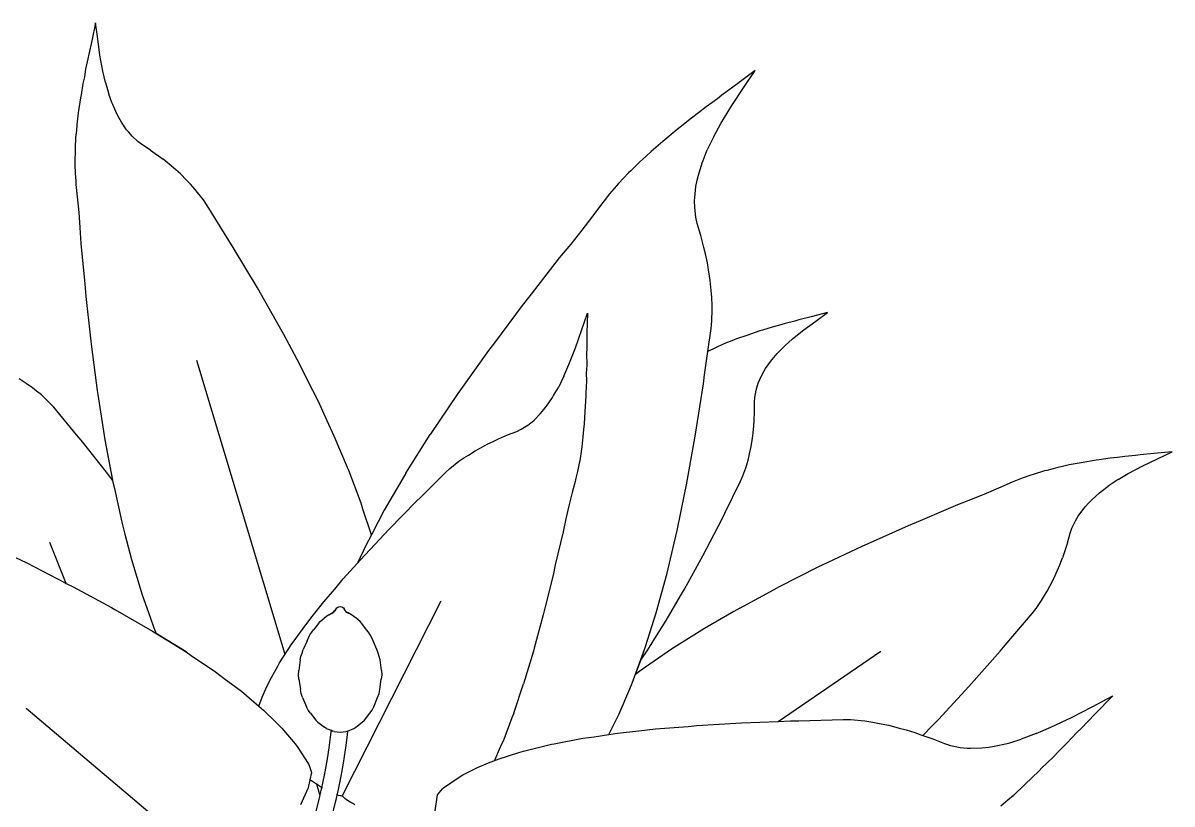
# Model space of a CAD drawing. Header units: metres. Extents: x 244.4 to 340.3, y -4.1 to 64.3.
# Drawn here: x 250.6926 to 251.1554, y 49.5479 to 49.8626 of the extents above; entities that cross this region are included whole.
import ezdxf

# ---------------------------------------------------------------- set-up
doc = ezdxf.new("R2010")
doc.units = ezdxf.units.M
doc.layers.add('Edges', color=7, linetype='Continuous')

msp = doc.modelspace()

# ---------------------------------------------------------------- linework, layer by layer
at = {"layer": 'Edges'}
for p, q in [((250.72186, 49.86256), (250.72032, 49.85542)), ((250.72268, 49.85613), (250.72186, 49.86256)), ((250.72032, 49.85542), (250.71907, 49.84996)), ((250.72361, 49.84963), (250.72268, 49.85613)), ((250.71877, 49.84818), (250.71781, 49.84397)), ((250.71907, 49.84996), (250.71877, 49.84818)), ((250.72479, 49.84315), (250.72361, 49.84963)), ((250.71781, 49.84397), (250.71731, 49.8409)), ((250.98751, 49.84341), (250.97991, 49.83771)), ((250.98275, 49.83639), (250.98751, 49.84341)), ((250.71731, 49.8409), (250.7167, 49.83812)), ((250.72585, 49.83852), (250.72479, 49.84315)), ((250.7167, 49.83812), (250.71599, 49.83363)), ((250.72585, 49.83852), (250.72719, 49.83389)), ((250.97991, 49.83771), (250.97406, 49.83349)), ((250.97808, 49.8293), (250.98275, 49.83639)), ((250.71574, 49.83241), (250.71489, 49.82641)), ((250.71599, 49.83363), (250.71574, 49.83241)), ((250.72842, 49.83047), (250.72719, 49.83389)), ((250.72872, 49.82965), (250.72842, 49.83047)), ((250.73042, 49.82589), (250.72872, 49.82965)), ((250.97227, 49.83202), (250.96778, 49.8288)), ((250.97406, 49.83349), (250.97227, 49.83202)), ((250.71489, 49.82641), (250.71428, 49.82155)), ((250.73122, 49.82443), (250.73042, 49.82589)), ((250.9647, 49.8263), (250.96178, 49.82419)), ((250.96778, 49.8288), (250.9647, 49.8263)), ((250.9737, 49.82211), (250.97808, 49.8293)), ((250.71428, 49.82155), (250.71412, 49.8193)), ((250.7323, 49.82253), (250.73122, 49.82443)), ((250.73435, 49.81955), (250.7323, 49.82253)), ((250.95733, 49.82056), (250.95606, 49.81963)), ((250.96178, 49.82419), (250.95733, 49.82056)), ((250.9708, 49.81685), (250.9737, 49.82211)), ((250.71381, 49.81637), (250.71363, 49.81231)), ((250.71412, 49.8193), (250.71381, 49.81637)), ((250.73503, 49.81873), (250.73435, 49.81955)), ((250.73654, 49.81701), (250.73503, 49.81873)), ((250.73888, 49.81484), (250.73654, 49.81701)), ((250.95606, 49.81963), (250.95024, 49.81476)), ((250.9708, 49.81685), (250.96819, 49.8114)), ((250.71355, 49.81132), (250.71348, 49.8065)), ((250.71363, 49.81231), (250.71355, 49.81132)), ((250.74053, 49.8136), (250.73888, 49.81484)), ((250.74399, 49.81135), (250.74053, 49.8136)), ((250.74399, 49.81135), (250.74908, 49.80764)), ((250.95024, 49.81476), (250.94562, 49.81081)), ((250.9665, 49.80718), (250.96819, 49.8114)), ((250.71348, 49.8065), (250.71352, 49.8055)), ((250.75149, 49.80572), (250.74908, 49.80764)), ((250.94089, 49.80647), (250.93736, 49.80296)), ((250.9436, 49.80888), (250.94089, 49.80647)), ((250.94562, 49.81081), (250.9436, 49.80888)), ((250.96611, 49.80617), (250.9665, 49.80718)), ((250.71352, 49.8055), (250.71359, 49.8019)), ((250.71359, 49.8019), (250.71383, 49.7989)), ((250.75327, 49.80415), (250.75149, 49.80572)), ((250.756, 49.80172), (250.75327, 49.80415)), ((250.75845, 49.79926), (250.756, 49.80172)), ((250.93648, 49.80213), (250.93246, 49.79789)), ((250.93736, 49.80296), (250.93648, 49.80213)), ((250.9646, 49.8013), (250.96611, 49.80617)), ((250.71383, 49.7989), (250.71392, 49.79746)), ((250.71392, 49.79746), (250.71446, 49.79251)), ((250.76008, 49.79759), (250.75845, 49.79926)), ((250.76194, 49.79549), (250.76008, 49.79759)), ((250.93246, 49.79789), (250.93168, 49.79697)), ((250.96361, 49.79668), (250.96415, 49.79929)), ((250.96415, 49.79929), (250.9646, 49.8013)), ((250.71446, 49.79251), (250.71504, 49.78624)), ((250.76288, 49.79431), (250.76194, 49.79549)), ((250.76527, 49.79125), (250.76288, 49.79431)), ((250.92883, 49.79374), (250.92662, 49.7909)), ((250.93168, 49.79697), (250.92883, 49.79374)), ((250.96311, 49.79227), (250.96361, 49.79668)), ((250.76676, 49.78906), (250.76527, 49.79125)), ((250.77555, 49.77489), (250.76676, 49.78906)), ((250.92555, 49.78958), (250.92206, 49.78485)), ((250.92662, 49.7909), (250.92555, 49.78958)), ((250.96308, 49.79096), (250.96311, 49.79227)), ((250.96312, 49.78818), (250.96308, 49.79096)), ((250.96358, 49.78431), (250.96312, 49.78818)), ((250.71504, 49.78624), (250.71553, 49.7801)), ((250.92206, 49.78485), (250.91761, 49.77903)), ((250.96415, 49.78183), (250.96358, 49.78431)), ((250.71553, 49.7801), (250.71595, 49.77371)), ((250.91761, 49.77903), (250.91321, 49.7735)), ((250.96562, 49.777), (250.96415, 49.78183)), ((250.7773, 49.77215), (250.77555, 49.77489)), ((250.96683, 49.77215), (250.96562, 49.777)), ((250.71595, 49.77371), (250.71748, 49.75747)), ((250.78705, 49.7558), (250.7773, 49.77215)), ((250.91321, 49.7735), (250.90859, 49.7679)), ((250.9675, 49.76956), (250.96683, 49.77215)), ((250.96826, 49.76592), (250.9675, 49.76956)), ((250.90859, 49.7679), (250.89729, 49.75329)), ((250.9687, 49.76311), (250.96826, 49.76592)), ((250.96939, 49.7588), (250.9687, 49.76311)), ((250.71748, 49.75747), (250.7179, 49.7523)), ((250.79596, 49.74016), (250.78705, 49.7558)), ((250.96978, 49.75471), (250.96939, 49.7588)), ((250.7179, 49.7523), (250.71979, 49.73557)), ((250.89729, 49.75329), (250.89367, 49.74876)), ((250.97002, 49.75199), (250.96978, 49.75471)), ((250.97014, 49.74872), (250.97002, 49.75199)), ((250.89367, 49.74876), (250.88244, 49.73368)), ((250.97002, 49.74251), (250.97012, 49.74696)), ((250.97012, 49.74696), (250.97014, 49.74872)), ((250.91752, 49.73863), (250.9199, 49.74568)), ((250.9199, 49.74568), (250.91972, 49.73752)), ((250.96973, 49.73951), (250.97002, 49.74251)), ((250.9996, 49.7415), (250.99689, 49.74066)), ((251.00346, 49.74245), (250.9996, 49.7415)), ((251.00504, 49.74295), (251.00346, 49.74245)), ((251.01006, 49.74417), (251.00504, 49.74295)), ((251.0071, 49.73895), (251.01184, 49.74246)), ((251.0166, 49.74588), (251.01006, 49.74417)), ((251.01184, 49.74246), (251.0166, 49.74588)), ((250.79762, 49.737), (250.79596, 49.74016)), ((250.80408, 49.725), (250.79762, 49.737)), ((250.91509, 49.73169), (250.91752, 49.73863)), ((250.91972, 49.73752), (250.91971, 49.73139)), ((250.96841, 49.73018), (250.96973, 49.73951)), ((250.98931, 49.73847), (250.9841, 49.73671)), ((250.99041, 49.73876), (250.98931, 49.73847)), ((250.99436, 49.74002), (250.99041, 49.73876)), ((250.99689, 49.74066), (250.99436, 49.74002)), ((251.00252, 49.73524), (251.0071, 49.73895)), ((250.71979, 49.73557), (250.72016, 49.73202)), ((250.88244, 49.73368), (250.88004, 49.73056)), ((250.97559, 49.73352), (250.97229, 49.73202)), ((250.97806, 49.73446), (250.97559, 49.73352)), ((250.97993, 49.73524), (250.97806, 49.73446)), ((250.9841, 49.73671), (250.97993, 49.73524)), ((250.99937, 49.73242), (250.99637, 49.72938)), ((250.99937, 49.73242), (251.00252, 49.73524)), ((250.72016, 49.73202), (250.72252, 49.71447)), ((250.88004, 49.73056), (250.86875, 49.7147)), ((250.91249, 49.72495), (250.91509, 49.73169)), ((250.91971, 49.73139), (250.91959, 49.72941)), ((250.91959, 49.72941), (250.91962, 49.72476)), ((250.96707, 49.72075), (250.96841, 49.73018)), ((250.97147, 49.73168), (250.96841, 49.73018)), ((250.97229, 49.73202), (250.97147, 49.73168)), ((250.99428, 49.72692), (250.99637, 49.72938)), ((250.79816, 49.60817), (250.76266, 49.72651)), ((250.8072, 49.71868), (250.80408, 49.725)), ((250.91047, 49.72027), (250.91249, 49.72495)), ((250.91962, 49.72476), (250.91946, 49.72141)), ((250.99093, 49.72208), (250.99168, 49.72335)), ((250.99168, 49.72335), (250.99379, 49.72633)), ((250.99379, 49.72633), (250.99428, 49.72692)), ((250.69392, 49.71736), (250.69113, 49.71913)), ((250.81142, 49.71031), (250.8072, 49.71868)), ((250.91047, 49.72027), (250.90821, 49.71572)), ((250.91948, 49.71841), (250.91925, 49.7136)), ((250.91946, 49.72141), (250.91948, 49.71841)), ((250.96663, 49.71712), (250.96707, 49.72075)), ((250.98868, 49.71744), (250.98999, 49.72039)), ((250.98999, 49.72039), (250.99093, 49.72208)), ((250.69643, 49.71553), (250.69392, 49.71736)), ((250.69809, 49.71428), (250.69643, 49.71553)), ((250.7, 49.71269), (250.69809, 49.71428)), ((250.72252, 49.71447), (250.72273, 49.71281)), ((250.86875, 49.7147), (250.86768, 49.71324)), ((250.90631, 49.71241), (250.90821, 49.71572)), ((250.96331, 49.69604), (250.96663, 49.71712)), ((250.98731, 49.7117), (250.98781, 49.71456)), ((250.98781, 49.71456), (250.98838, 49.71653)), ((250.98838, 49.71653), (250.98868, 49.71744)), ((250.70098, 49.71179), (250.7, 49.71269)), ((250.70344, 49.70945), (250.70098, 49.71179)), ((250.70499, 49.70774), (250.70344, 49.70945)), ((250.72273, 49.71281), (250.72563, 49.69465)), ((250.81576, 49.70084), (250.81142, 49.71031)), ((250.86768, 49.71324), (250.85657, 49.69675)), ((250.90349, 49.70816), (250.90586, 49.71164)), ((250.90586, 49.71164), (250.90631, 49.71241)), ((250.91926, 49.7123), (250.91891, 49.70602)), ((250.91925, 49.7136), (250.91926, 49.7123)), ((250.98718, 49.7098), (250.98731, 49.7117)), ((250.98719, 49.70598), (250.98718, 49.7098)), ((250.71418, 49.69661), (250.70499, 49.70774)), ((250.89849, 49.7026), (250.90103, 49.70517)), ((250.90103, 49.70517), (250.90243, 49.70683)), ((250.90243, 49.70683), (250.90349, 49.70816)), ((250.91891, 49.70602), (250.91861, 49.70104)), ((250.98701, 49.70221), (250.98719, 49.70598)), ((250.81799, 49.69608), (250.81576, 49.70084)), ((250.89327, 49.6989), (250.89591, 49.70055)), ((250.89591, 49.70055), (250.89768, 49.70192)), ((250.89768, 49.70192), (250.89849, 49.7026)), ((250.91861, 49.70104), (250.91835, 49.69876)), ((250.98666, 49.69739), (250.98692, 49.70019)), ((250.98692, 49.70019), (250.98701, 49.70221)), ((250.716, 49.69447), (250.71418, 49.69661)), ((250.82326, 49.6835), (250.81799, 49.69608)), ((250.84673, 49.68114), (250.85657, 49.69675)), ((250.88412, 49.69495), (250.88772, 49.69657)), ((250.88772, 49.69657), (250.89144, 49.69802)), ((250.89144, 49.69802), (250.89327, 49.6989)), ((250.91813, 49.69582), (250.9176, 49.69181)), ((250.91835, 49.69876), (250.91813, 49.69582)), ((250.95983, 49.67646), (250.96331, 49.69604)), ((250.98588, 49.69199), (250.98635, 49.69526)), ((250.98635, 49.69526), (250.98666, 49.69739)), ((250.72619, 49.68164), (250.716, 49.69447)), ((250.72563, 49.69465), (250.72884, 49.67759)), ((250.72563, 49.69465), (250.7287, 49.67834)), ((250.87466, 49.69016), (250.87763, 49.69176)), ((250.87763, 49.69176), (250.87958, 49.69283)), ((250.87958, 49.69283), (250.8822, 49.69412)), ((250.8822, 49.69412), (250.88412, 49.69495)), ((250.91751, 49.69085), (250.9168, 49.68621)), ((250.9176, 49.69181), (250.91751, 49.69085)), ((250.98522, 49.68895), (250.98588, 49.69199)), ((250.86816, 49.68596), (250.87021, 49.68738)), ((250.87021, 49.68738), (250.87197, 49.68848)), ((250.87197, 49.68848), (250.87466, 49.69016)), ((250.9168, 49.68621), (250.91659, 49.68526)), ((250.98409, 49.68453), (250.98477, 49.68693)), ((250.98477, 49.68693), (250.98522, 49.68895)), ((251.12476, 49.6864), (251.1188, 49.68539)), ((251.12601, 49.68654), (251.12476, 49.6864)), ((251.1305, 49.68723), (251.12601, 49.68654)), ((251.13334, 49.68749), (251.1305, 49.68723)), ((251.13641, 49.68794), (251.13334, 49.68749)), ((251.14071, 49.68831), (251.13641, 49.68794)), ((251.1425, 49.68857), (251.14071, 49.68831)), ((251.14808, 49.68904), (251.1425, 49.68857)), ((251.14357, 49.68414), (251.14947, 49.687)), ((251.15535, 49.68974), (251.14808, 49.68904)), ((251.14947, 49.687), (251.15535, 49.68974)), ((250.7287, 49.67834), (250.72619, 49.68164)), ((250.82378, 49.68228), (250.82326, 49.6835)), ((250.82876, 49.66904), (250.82378, 49.68228)), ((250.85291, 49.67163), (250.86284, 49.68158)), ((250.86284, 49.68158), (250.8645, 49.6831)), ((250.8645, 49.6831), (250.86816, 49.68596)), ((250.91597, 49.6819), (250.91528, 49.67914)), ((250.91659, 49.68526), (250.91597, 49.6819)), ((250.98254, 49.68006), (250.98367, 49.68327)), ((250.98367, 49.68327), (250.98409, 49.68453)), ((251.10401, 49.68207), (251.0994, 49.68068)), ((251.10498, 49.68231), (251.10401, 49.68207)), ((251.1089, 49.68336), (251.10498, 49.68231)), ((251.11179, 49.68396), (251.1089, 49.68336)), ((251.11398, 49.68449), (251.11179, 49.68396)), ((251.1188, 49.68539), (251.11398, 49.68449)), ((251.13775, 49.68105), (251.14357, 49.68414)), ((250.72884, 49.67759), (250.72944, 49.67494)), ((250.8453, 49.67864), (250.8381, 49.66626)), ((250.84673, 49.68114), (250.8453, 49.67864)), ((250.91498, 49.67784), (250.91377, 49.67342)), ((250.91528, 49.67914), (250.91498, 49.67784)), ((250.9752, 49.66503), (250.98161, 49.67796)), ((250.98161, 49.67796), (250.98254, 49.68006)), ((251.09092, 49.67751), (251.08637, 49.67549)), ((251.09227, 49.67803), (251.09092, 49.67751)), ((251.09505, 49.67917), (251.09227, 49.67803)), ((251.09846, 49.68034), (251.09505, 49.67917)), ((251.0994, 49.68068), (251.09846, 49.68034)), ((251.13366, 49.67863), (251.12966, 49.67595)), ((251.13366, 49.67863), (251.13775, 49.68105)), ((250.72944, 49.67494), (250.7324, 49.6615)), ((250.91377, 49.67342), (250.91239, 49.66797)), ((250.95607, 49.6581), (250.95899, 49.67262)), ((250.95899, 49.67262), (250.95983, 49.67646)), ((251.08057, 49.67303), (251.07487, 49.6707)), ((251.08637, 49.67549), (251.08057, 49.67303)), ((251.12302, 49.67044), (251.12609, 49.6732)), ((251.12609, 49.6732), (251.12678, 49.67373)), ((251.12678, 49.67373), (251.12966, 49.67595)), ((250.82953, 49.66667), (250.82876, 49.66904)), ((250.84012, 49.65865), (250.85098, 49.66979)), ((250.85098, 49.66979), (250.85291, 49.67163)), ((250.91239, 49.66797), (250.91121, 49.66277)), ((251.06892, 49.66836), (251.05391, 49.66197)), ((251.07487, 49.6707), (251.06892, 49.66836)), ((251.11817, 49.66476), (251.1204, 49.66763)), ((251.1204, 49.66763), (251.12187, 49.66923)), ((251.12187, 49.66923), (251.12302, 49.67044)), ((250.83292, 49.65638), (250.82953, 49.66667)), ((250.8381, 49.66626), (250.83567, 49.66161)), ((250.974, 49.66249), (250.9752, 49.66503)), ((251.11643, 49.66191), (251.1176, 49.66387)), ((251.1176, 49.66387), (251.11817, 49.66476)), ((250.7324, 49.6615), (250.73367, 49.65662)), ((250.83036, 49.64833), (250.84012, 49.65865)), ((250.83567, 49.66161), (250.83292, 49.65638)), ((250.91121, 49.66277), (250.91014, 49.6575)), ((250.96644, 49.64794), (250.974, 49.66249)), ((251.04911, 49.65999), (251.03375, 49.6531)), ((251.05391, 49.66197), (251.04911, 49.65999)), ((251.11439, 49.65707), (251.11507, 49.65902)), ((251.11507, 49.65902), (251.11643, 49.66191)), ((250.73367, 49.65662), (250.73633, 49.64636)), ((250.83292, 49.65638), (250.83065, 49.65206)), ((250.91014, 49.6575), (250.90698, 49.6442)), ((250.95425, 49.65069), (250.95607, 49.6581)), ((251.11329, 49.65309), (251.11439, 49.65707)), ((250.71004, 49.63678), (250.7034, 49.65319)), ((250.83065, 49.65206), (250.82731, 49.64488)), ((250.95201, 49.64095), (250.95425, 49.65069)), ((251.03048, 49.65167), (251.01447, 49.64408)), ((251.03375, 49.6531), (251.03048, 49.65167)), ((251.11329, 49.65309), (251.11131, 49.64711)), ((250.68934, 49.64733), (250.69418, 49.64503)), ((250.69418, 49.64503), (250.70957, 49.63701)), ((250.73633, 49.64636), (250.74062, 49.63214)), ((250.82157, 49.63857), (250.82853, 49.64621)), ((250.82731, 49.64488), (250.82853, 49.64621)), ((250.82853, 49.64621), (250.83036, 49.64833)), ((250.95904, 49.63443), (250.96644, 49.64794)), ((251.11021, 49.64423), (251.11131, 49.64711)), ((250.9061, 49.64007), (250.90274, 49.62683)), ((250.90698, 49.6442), (250.9061, 49.64007)), ((250.94904, 49.63026), (250.95201, 49.64095)), ((251.01296, 49.64338), (250.99654, 49.6351)), ((251.01447, 49.64408), (251.01296, 49.64338)), ((251.10778, 49.63871), (251.10926, 49.64206)), ((251.10926, 49.64206), (251.11021, 49.64423)), ((250.70957, 49.63701), (250.71004, 49.63678)), ((250.71004, 49.63678), (250.71276, 49.63543)), ((250.71276, 49.63543), (250.7282, 49.627)), ((250.81819, 49.63448), (250.82157, 49.63857)), ((250.98126, 49.62685), (250.99654, 49.6351)), ((251.10508, 49.63358), (251.10618, 49.63563)), ((251.10618, 49.63563), (251.10778, 49.63871)), ((250.74062, 49.63214), (250.74376, 49.62316)), ((250.81374, 49.62935), (250.81819, 49.63448)), ((250.95165, 49.62181), (250.95747, 49.63182)), ((250.95747, 49.63182), (250.95904, 49.63443)), ((251.10281, 49.62991), (251.10364, 49.63116)), ((251.10364, 49.63116), (251.10508, 49.63358)), ((250.7282, 49.627), (250.72962, 49.62626)), ((250.72962, 49.62626), (250.74481, 49.61749)), ((250.80913, 49.62343), (250.81374, 49.62935)), ((250.81817, 49.62574), (250.81867, 49.6265)), ((250.81856, 49.62624), (250.81817, 49.62574)), ((250.81867, 49.6265), (250.81898, 49.62689)), ((250.81898, 49.62689), (250.81937, 49.62718)), ((250.81937, 49.62718), (250.81983, 49.62737)), ((250.81983, 49.62737), (250.82033, 49.62743)), ((250.82033, 49.62743), (250.82082, 49.62737)), ((250.82082, 49.62737), (250.82128, 49.62718)), ((250.82128, 49.62718), (250.82167, 49.62689)), ((250.82129, 49.55127), (250.86108, 49.6297)), ((250.82167, 49.62689), (250.82198, 49.6265)), ((250.82248, 49.62574), (250.82198, 49.6265)), ((250.90274, 49.62683), (250.90211, 49.6241)), ((250.94763, 49.62496), (250.94904, 49.63026)), ((250.98126, 49.62685), (250.97891, 49.62548)), ((251.09898, 49.62462), (251.10062, 49.6267)), ((251.10062, 49.6267), (251.10281, 49.62991)), ((250.74376, 49.62316), (250.74529, 49.61884)), ((250.80685, 49.62063), (250.80913, 49.62343)), ((250.8116, 49.62059), (250.8123, 49.62138)), ((250.8123, 49.62138), (250.81306, 49.6221)), ((250.81306, 49.6221), (250.81388, 49.62275)), ((250.81577, 49.62416), (250.81388, 49.62275)), ((250.81577, 49.62416), (250.81639, 49.62454)), ((250.81639, 49.62454), (250.81707, 49.62485)), ((250.81701, 49.62463), (250.81752, 49.62506)), ((250.81707, 49.62485), (250.81752, 49.62506)), ((250.81752, 49.62506), (250.81754, 49.62507)), ((250.81754, 49.62507), (250.81758, 49.62511)), ((250.81758, 49.62511), (250.8181, 49.62565)), ((250.81771, 49.62516), (250.81758, 49.62511)), ((250.81771, 49.62516), (250.8176, 49.62502)), ((250.81775, 49.62521), (250.81771, 49.62516)), ((250.8181, 49.62565), (250.81775, 49.62521)), ((250.81798, 49.62536), (250.81775, 49.62521)), ((250.8181, 49.62565), (250.81817, 49.62574)), ((250.82255, 49.62565), (250.82248, 49.62574)), ((250.82307, 49.62511), (250.82255, 49.62565)), ((250.8229, 49.62521), (250.82255, 49.62565)), ((250.8229, 49.62521), (250.82267, 49.62536)), ((250.82294, 49.62516), (250.8229, 49.62521)), ((250.82305, 49.62502), (250.82294, 49.62516)), ((250.82307, 49.62511), (250.82294, 49.62516)), ((250.82311, 49.62507), (250.82307, 49.62511)), ((250.82313, 49.62506), (250.82311, 49.62507)), ((250.82358, 49.62485), (250.82313, 49.62506)), ((250.82364, 49.62463), (250.82313, 49.62506)), ((250.82426, 49.62454), (250.82358, 49.62485)), ((250.82488, 49.62416), (250.82426, 49.62454)), ((250.82677, 49.62275), (250.82488, 49.62416)), ((250.8276, 49.6221), (250.82677, 49.62275)), ((250.82835, 49.62138), (250.8276, 49.6221)), ((250.82905, 49.62059), (250.82835, 49.62138)), ((250.90211, 49.6241), (250.89845, 49.61074)), ((250.94333, 49.61141), (250.94763, 49.62496)), ((250.94843, 49.61678), (250.95165, 49.62181)), ((250.97891, 49.62548), (250.96702, 49.61857)), ((251.08816, 49.61194), (251.09898, 49.62462)), ((250.74481, 49.61749), (250.75827, 49.60915)), ((250.74529, 49.61884), (250.74618, 49.61664)), ((250.75827, 49.60915), (250.74618, 49.61664)), ((250.80141, 49.61307), (250.80685, 49.62063)), ((250.80817, 49.61599), (250.80887, 49.61707)), ((250.80887, 49.61707), (250.80964, 49.6181)), ((250.8116, 49.62059), (250.80964, 49.6181)), ((250.83101, 49.6181), (250.82905, 49.62059)), ((250.83178, 49.61707), (250.83101, 49.6181)), ((250.83248, 49.61599), (250.83178, 49.61707)), ((250.94425, 49.61006), (250.94843, 49.61678)), ((250.96702, 49.61857), (250.96276, 49.61587)), ((250.79595, 49.60476), (250.8009, 49.61238)), ((250.8009, 49.61238), (250.80141, 49.61307)), ((250.80702, 49.61368), (250.80549, 49.61007)), ((250.80702, 49.61368), (250.80756, 49.61486)), ((250.80756, 49.61486), (250.80817, 49.61599)), ((250.83309, 49.61486), (250.83248, 49.61599)), ((250.83363, 49.61368), (250.83309, 49.61486)), ((250.83516, 49.61007), (250.83363, 49.61368)), ((250.96276, 49.61587), (250.95379, 49.61022)), ((251.08608, 49.60943), (251.08816, 49.61194)), ((250.75827, 49.60915), (250.76031, 49.60775)), ((250.76031, 49.60775), (250.77017, 49.6011)), ((250.80424, 49.60594), (250.80456, 49.60735)), ((250.80456, 49.60735), (250.80498, 49.60872)), ((250.80498, 49.60872), (250.80549, 49.61007)), ((250.83567, 49.60872), (250.83516, 49.61007)), ((250.83609, 49.60735), (250.83567, 49.60872)), ((250.83641, 49.60594), (250.83609, 49.60735)), ((250.89814, 49.60952), (250.89417, 49.59629)), ((250.89845, 49.61074), (250.89814, 49.60952)), ((250.93797, 49.59659), (250.94293, 49.61012)), ((250.94138, 49.6059), (250.94293, 49.61012)), ((250.94138, 49.6059), (250.94425, 49.61006)), ((250.95379, 49.61022), (250.94155, 49.60181)), ((250.94293, 49.61012), (250.94333, 49.61141)), ((250.99678, 49.58118), (251.03815, 49.60951)), ((251.07347, 49.59517), (251.08608, 49.60943)), ((250.79196, 49.59767), (250.79517, 49.60337)), ((250.79517, 49.60337), (250.79595, 49.60476)), ((250.80424, 49.60594), (250.80367, 49.60174)), ((250.83698, 49.60174), (250.83641, 49.60594)), ((250.93925, 49.60008), (250.94138, 49.6059)), ((250.77017, 49.6011), (250.77364, 49.59848)), ((250.77364, 49.59848), (250.78056, 49.59331)), ((250.80359, 49.59998), (250.80367, 49.60174)), ((250.80374, 49.59822), (250.80359, 49.59998)), ((250.80374, 49.59822), (250.8043, 49.59404)), ((250.83635, 49.59404), (250.83691, 49.59822)), ((250.83706, 49.59998), (250.83691, 49.59822)), ((250.83698, 49.60174), (250.83706, 49.59998)), ((250.94155, 49.60181), (250.93925, 49.60008)), ((250.78888, 49.59099), (250.79042, 49.59435)), ((250.79042, 49.59435), (250.79196, 49.59767)), ((250.80465, 49.59237), (250.8043, 49.59404)), ((250.836, 49.59237), (250.83635, 49.59404)), ((250.89022, 49.58446), (250.89417, 49.59629)), ((250.93271, 49.58427), (250.93697, 49.59426)), ((250.93697, 49.59426), (250.93797, 49.59659)), ((251.06127, 49.58193), (251.07347, 49.59517)), ((250.78056, 49.59331), (250.78759, 49.58733)), ((250.78759, 49.58733), (250.78888, 49.59099)), ((250.80521, 49.59077), (250.80465, 49.59237)), ((250.80521, 49.59077), (250.80678, 49.58709)), ((250.83388, 49.58709), (250.83544, 49.59077)), ((250.83544, 49.59077), (250.836, 49.59237)), ((251.12318, 49.58707), (251.13153, 49.59151)), ((251.13153, 49.59151), (251.12424, 49.58412)), ((250.77916, 49.51426), (250.69385, 49.58635)), ((250.78759, 49.58733), (250.78945, 49.58575)), ((250.78945, 49.58575), (250.79462, 49.58067)), ((250.80746, 49.58573), (250.80678, 49.58709)), ((250.80834, 49.58449), (250.80746, 49.58573)), ((250.80834, 49.58449), (250.81054, 49.58169)), ((250.83011, 49.58169), (250.83231, 49.58449)), ((250.83231, 49.58449), (250.83319, 49.58573)), ((250.83319, 49.58573), (250.83388, 49.58709)), ((250.89022, 49.58446), (250.88951, 49.58265)), ((250.93, 49.57883), (250.93271, 49.58427)), ((251.11489, 49.58277), (251.12318, 49.58707)), ((250.79462, 49.58067), (250.79689, 49.57839)), ((250.81141, 49.58081), (250.81054, 49.58169)), ((250.81141, 49.58081), (250.81402, 49.57886)), ((250.82663, 49.57886), (250.82924, 49.58081)), ((250.82924, 49.58081), (250.83011, 49.58169)), ((250.88951, 49.58265), (250.88621, 49.57389)), ((250.96397, 49.57951), (250.98198, 49.58055)), ((250.98198, 49.58055), (250.99678, 49.58118)), ((250.99678, 49.58118), (251.00172, 49.58139)), ((251.00172, 49.58139), (251.00511, 49.58141)), ((251.00511, 49.58141), (251.02296, 49.58196)), ((251.02296, 49.58196), (251.02581, 49.58192)), ((251.02581, 49.58192), (251.03169, 49.58137)), ((251.03169, 49.58137), (251.03481, 49.58091)), ((251.03481, 49.58091), (251.0374, 49.58038)), ((251.0374, 49.58038), (251.04135, 49.5796)), ((251.04135, 49.5796), (251.04549, 49.57849)), ((251.05877, 49.57939), (251.06127, 49.58193)), ((251.10661, 49.5788), (251.11489, 49.58277)), ((251.12424, 49.58412), (251.1189, 49.57846)), ((250.79689, 49.57839), (250.80218, 49.57212)), ((250.81474, 49.57836), (250.81402, 49.57886)), ((250.81474, 49.57836), (250.81665, 49.57758)), ((250.81649, 49.57585), (250.81584, 49.57057)), ((250.81665, 49.57758), (250.81649, 49.57585)), ((250.81667, 49.57779), (250.81665, 49.57758)), ((250.81665, 49.57758), (250.81743, 49.57727)), ((250.81786, 49.57713), (250.81743, 49.57727)), ((250.81786, 49.57713), (250.82033, 49.57681)), ((250.82033, 49.57681), (250.82279, 49.57713)), ((250.82316, 49.5758), (250.82251, 49.5705)), ((250.82279, 49.57713), (250.82322, 49.57727)), ((250.8233, 49.5773), (250.82316, 49.5758)), ((250.82322, 49.57727), (250.8233, 49.5773)), ((250.8233, 49.5773), (250.82591, 49.57836)), ((250.82591, 49.57836), (250.82663, 49.57886)), ((250.91812, 49.57439), (250.92266, 49.57499)), ((250.92266, 49.57499), (250.92852, 49.5759)), ((250.92852, 49.5759), (250.93, 49.57883)), ((250.92852, 49.5759), (250.93208, 49.57645)), ((250.93208, 49.57645), (250.94066, 49.57732)), ((250.94066, 49.57732), (250.94735, 49.57815)), ((250.94735, 49.57815), (250.96043, 49.57916)), ((250.96043, 49.57916), (250.96397, 49.57951)), ((251.04549, 49.57849), (251.04823, 49.57778)), ((251.04823, 49.57778), (251.05176, 49.57669)), ((251.05176, 49.57669), (251.05426, 49.57578)), ((251.05426, 49.57578), (251.059, 49.57414)), ((251.05503, 49.57552), (251.05877, 49.57939)), ((251.05503, 49.57552), (251.059, 49.57414)), ((251.10068, 49.57623), (251.09462, 49.57399)), ((251.10068, 49.57623), (251.10661, 49.5788)), ((251.11706, 49.57673), (251.11305, 49.57242)), ((251.1189, 49.57846), (251.11706, 49.57673)), ((250.80218, 49.57212), (250.80326, 49.57066)), ((250.80326, 49.57066), (250.80743, 49.56425)), ((250.81584, 49.57057), (250.81516, 49.56613)), ((250.82251, 49.5705), (250.82239, 49.56966)), ((250.88482, 49.57075), (250.88249, 49.56539)), ((250.88621, 49.57389), (250.88482, 49.57075)), ((250.89422, 49.56922), (250.90543, 49.57195)), ((250.90543, 49.57195), (250.90651, 49.57214)), ((250.90651, 49.57214), (250.91812, 49.57439)), ((251.059, 49.57414), (251.0637, 49.57225)), ((251.0637, 49.57225), (251.06616, 49.57147)), ((251.06616, 49.57147), (251.07004, 49.57069)), ((251.07004, 49.57069), (251.07287, 49.57041)), ((251.07287, 49.57041), (251.07421, 49.57034)), ((251.07421, 49.57034), (251.0788, 49.57049)), ((251.0788, 49.57049), (251.08154, 49.57082)), ((251.08154, 49.57082), (251.08368, 49.57113)), ((251.08368, 49.57113), (251.0889, 49.57227)), ((251.0889, 49.57227), (251.08999, 49.57259)), ((251.08999, 49.57259), (251.09462, 49.57399)), ((251.11305, 49.57242), (251.10998, 49.56947)), ((250.81516, 49.56613), (250.81422, 49.56085)), ((250.82239, 49.56966), (250.8216, 49.56436)), ((250.88004, 49.56441), (250.88436, 49.56613)), ((250.88436, 49.56613), (250.89229, 49.56861)), ((250.89229, 49.56861), (250.89422, 49.56922)), ((251.10738, 49.56667), (251.10298, 49.56242)), ((251.10998, 49.56947), (251.10738, 49.56667)), ((250.80743, 49.56425), (250.80766, 49.56374)), ((250.80766, 49.56374), (250.80873, 49.56064)), ((250.8216, 49.56436), (250.82065, 49.55907)), ((250.86978, 49.5596), (250.87569, 49.56264)), ((250.87569, 49.56264), (250.88004, 49.56441)), ((251.10185, 49.56122), (251.09606, 49.55571)), ((251.10298, 49.56242), (251.10185, 49.56122)), ((250.80809, 49.55764), (250.80739, 49.55439)), ((250.80873, 49.56064), (250.80809, 49.55764)), ((250.80919, 49.55697), (250.80809, 49.55764)), ((250.81047, 49.55615), (250.80919, 49.55697)), ((250.81422, 49.56085), (250.81313, 49.55558)), ((250.82065, 49.55907), (250.81956, 49.55378)), ((250.86196, 49.55446), (250.8682, 49.55874)), ((250.8682, 49.55874), (250.86978, 49.5596)), ((250.80739, 49.55439), (250.80434, 49.54759)), ((250.81093, 49.55584), (250.81047, 49.55615)), ((250.8122, 49.55162), (250.81093, 49.55584)), ((250.81168, 49.55534), (250.81093, 49.55584)), ((250.81278, 49.55456), (250.81168, 49.55534)), ((250.81288, 49.55449), (250.8122, 49.55162)), ((250.81295, 49.55444), (250.81278, 49.55456)), ((250.81313, 49.55558), (250.81288, 49.55449)), ((250.8132, 49.55425), (250.81307, 49.55435)), ((250.81956, 49.55378), (250.81832, 49.54849)), ((250.85949, 49.55152), (250.86157, 49.55405)), ((250.86157, 49.55405), (250.86196, 49.55446)), ((251.09606, 49.55571), (251.09145, 49.55137)), ((250.81189, 49.5503), (250.81051, 49.54503)), ((250.8122, 49.55162), (250.81189, 49.5503)), ((250.81225, 49.55146), (250.8122, 49.55162)), ((250.81832, 49.54849), (250.81693, 49.5432)), ((250.81867, 49.54952), (250.81869, 49.54947)), ((250.81892, 49.55167), (250.81906, 49.55162)), ((250.81906, 49.55162), (250.81908, 49.55161)), ((250.81908, 49.55161), (250.81967, 49.55145)), ((250.81967, 49.55145), (250.82019, 49.55133)), ((250.82019, 49.55133), (250.82064, 49.55126)), ((250.82064, 49.55126), (250.821, 49.55124)), ((250.821, 49.55124), (250.82129, 49.55127)), ((250.82134, 49.55106), (250.82129, 49.55127)), ((250.82151, 49.55081), (250.82134, 49.55106)), ((250.82179, 49.5505), (250.82151, 49.55081)), ((250.82219, 49.55015), (250.82179, 49.5505)), ((250.82269, 49.54977), (250.82219, 49.55015)), ((250.82327, 49.54935), (250.82269, 49.54977)), ((250.82394, 49.54892), (250.82327, 49.54935)), ((250.82467, 49.54848), (250.82394, 49.54892)), ((250.82545, 49.54804), (250.82467, 49.54848)), ((250.82626, 49.54761), (250.82545, 49.54804)), ((250.85856, 49.54519), (250.85949, 49.55152)), ((251.08922, 49.54949), (251.08646, 49.54697)), ((251.09145, 49.55137), (251.08922, 49.54949))]:
    msp.add_line(p, q, dxfattribs=at)

doc.saveas('drawing.dxf')
